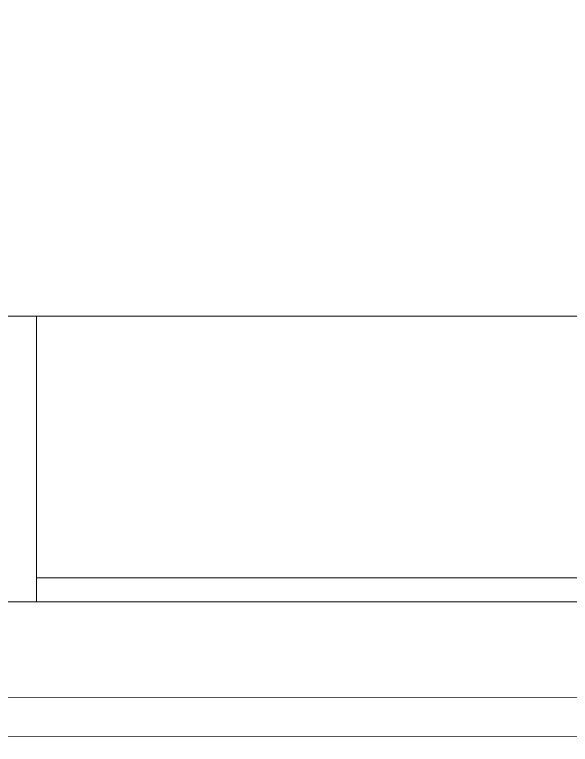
# Model space of a CAD drawing. Header units: millimetres. Extents: x -46169 to 237885, y -84465 to 18123.
# Drawn here: x 115033.1 to 115313.7, y -80719.3 to -80351.1 of the extents above; entities that cross this region are included whole.
import ezdxf

# ---------------------------------------------------------------- set-up
doc = ezdxf.new("R2010")
doc.units = ezdxf.units.MM
doc.header["$MEASUREMENT"] = 0
doc.linetypes.add('Wipeout_Contour', pattern=[1000, 0, -1000])
doc.layers.add('New_A-20-M_Floor_Slab', color=7, linetype='Continuous')
doc.layers.add('New_A-35-M_FFE_Fixed', color=7, linetype='Continuous')
doc.layers.add('New_A-20-M_Floor_Slab_Pen_No__87', color=8, linetype='Continuous', lineweight=20)
doc.layers.add('New_A-35-M_FFE_Fixed_Pen_No__1', color=7, linetype='Continuous', lineweight=13)

# ---------------------------------------------------------------- blocks, each defined once
blk = doc.blocks.new('Section Elem_4_2', base_point=(64459.15, -84332.61))
at = {"color": 254, "linetype": 'Wipeout_Contour', "lineweight": 0, "ltscale": 25429937.22512363}
blk.add_wipeout([(110238.31, -80783.86), (110303.02, -80783.86), (110303.02, -80952.86), (110238.31, -80952.86), (110238.31, -80953.11), (121390.86, -80953.11), (121390.86, -80952.86), (121326.16, -80952.86), (121326.16, -80783.86), (121390.86, -80783.86), (121390.86, -80715.11), (121319.73, -80715.11), (121319.73, -80952.36), (121284.73, -80952.36), (121284.73, -80942.36), (121309.73, -80942.36), (121309.73, -80715.11), (121044.73, -80715.11), (121044.73, -80952.36), (121009.73, -80952.36), (121009.73, -80942.36), (121034.73, -80942.36), (121034.73, -80715.11), (120494.73, -80715.11), (120494.73, -80942.36), (120520.23, -80942.36), (120520.23, -80952.36), (120459.23, -80952.36), (120459.23, -80942.36), (120484.73, -80942.36), (120484.73, -80715.11), (119944.73, -80715.11), (119944.73, -80942.36), (119969.73, -80942.36), (119969.73, -80952.36), (119909.73, -80952.36), (119909.73, -80942.36), (119934.73, -80942.36), (119934.73, -80715.11), (119394.73, -80715.11), (119394.73, -80942.36), (119420.23, -80942.36), (119420.23, -80952.36), (119359.23, -80952.36), (119359.23, -80942.36), (119384.73, -80942.36), (119384.73, -80715.11), (118844.73, -80715.11), (118844.73, -80942.36), (118869.73, -80942.36), (118869.73, -80952.36), (118809.73, -80952.36), (118809.73, -80942.36), (118834.73, -80942.36), (118834.73, -80715.11), (118294.73, -80715.11), (118294.73, -80942.36), (118320.23, -80942.36), (118320.23, -80952.36), (118259.23, -80952.36), (118259.23, -80942.36), (118284.73, -80942.36), (118284.73, -80715.11), (117744.73, -80715.11), (117744.73, -80942.36), (117769.73, -80942.36), (117769.73, -80952.36), (117709.73, -80952.36), (117709.73, -80942.36), (117734.73, -80942.36), (117734.73, -80715.11), (117194.73, -80715.11), (117194.73, -80942.36), (117220.23, -80942.36), (117220.23, -80952.36), (117159.73, -80952.36), (117159.73, -80942.36), (117184.73, -80942.36), (117184.73, -80715.11), (116644.73, -80715.11), (116644.73, -80942.36), (116670.23, -80942.36), (116670.23, -80952.36), (116609.23, -80952.36), (116609.23, -80942.36), (116634.73, -80942.36), (116634.73, -80715.11), (116094.73, -80715.11), (116094.73, -80942.36), (116119.73, -80942.36), (116119.73, -80952.36), (116059.73, -80952.36), (116059.73, -80942.36), (116084.73, -80942.36), (116084.73, -80715.11), (115544.73, -80715.11), (115544.73, -80942.36), (115570.23, -80942.36), (115570.23, -80952.36), (115509.23, -80952.36), (115509.23, -80942.36), (115534.73, -80942.36), (115534.73, -80715.11), (114994.73, -80715.11), (114994.73, -80942.36), (115019.73, -80942.36), (115019.73, -80952.36), (114959.73, -80952.36), (114959.73, -80942.36), (114984.73, -80942.36), (114984.73, -80715.11), (114444.73, -80715.11), (114444.73, -80942.36), (114470.23, -80942.36), (114470.23, -80952.36), (114409.23, -80952.36), (114409.23, -80942.36), (114434.73, -80942.36), (114434.73, -80715.11), (113894.73, -80715.11), (113894.73, -80942.36), (113919.73, -80942.36), (113919.73, -80952.36), (113859.73, -80952.36), (113859.73, -80942.36), (113884.73, -80942.36), (113884.73, -80715.11), (113344.73, -80715.11), (113344.73, -80942.36), (113370.23, -80942.36), (113370.23, -80952.36), (113309.73, -80952.36), (113309.73, -80942.36), (113334.73, -80942.36), (113334.73, -80715.11), (112794.73, -80715.11), (112794.73, -80942.36), (112820.23, -80942.36), (112820.23, -80952.36), (112759.73, -80952.36), (112759.73, -80942.36), (112784.73, -80942.36), (112784.73, -80715.11), (112244.73, -80715.11), (112244.73, -80942.36), (112270.23, -80942.36), (112270.23, -80952.36), (112209.73, -80952.36), (112209.73, -80942.36), (112234.73, -80942.36), (112234.73, -80715.11), (111694.73, -80715.11), (111694.73, -80942.36), (111720.23, -80942.36), (111720.23, -80952.36), (111659.73, -80952.36), (111659.73, -80942.36), (111684.73, -80942.36), (111684.73, -80715.11), (111144.73, -80715.11), (111144.73, -80942.36), (111170.23, -80942.36), (111170.23, -80952.36), (111109.23, -80952.36), (111109.23, -80942.36), (111134.73, -80942.36), (111134.73, -80715.11), (110594.73, -80715.11), (110594.73, -80942.36), (110619.73, -80942.36), (110619.73, -80952.36), (110584.73, -80952.36), (110584.73, -80715.11), (110319.73, -80715.11), (110319.73, -80942.36), (110344.73, -80942.36), (110344.73, -80952.36), (110309.73, -80952.36), (110309.73, -80715.11), (110238.31, -80715.11)], dxfattribs=at).dxf.layer = 'New_A-20-M_Floor_Slab'
at = {"layer": 'New_A-20-M_Floor_Slab_Pen_No__87', "linetype": 'Continuous'}
blk.add_line((114994.73, -80715.11), (115534.73, -80715.11), dxfattribs=at)
blk = doc.blocks.new('Section Elem_15_2', base_point=(64459.15, -84332.61))
at = {"color": 254, "linetype": 'Wipeout_Contour', "lineweight": 0, "ltscale": 562198.362242}
blk.add_wipeout([(115014.23, -80346.96), (115014.23, -80503.33), (115515.23, -80503.33), (115515.23, -80346.96)], dxfattribs=at).dxf.layer = 'New_A-35-M_FFE_Fixed'
at = {"color": 254, "linetype": 'Wipeout_Contour', "lineweight": 0, "ltscale": 562762.957375}
blk.add_wipeout([(115014.23, -80695.83), (115515.23, -80695.83), (115515.23, -80647.33), (115014.23, -80647.33)], dxfattribs=at).dxf.layer = 'New_A-35-M_FFE_Fixed'
at = {"layer": 'New_A-35-M_FFE_Fixed_Pen_No__1', "linetype": 'Continuous'}
blk.add_line((115515.23, -80695.83), (115014.23, -80695.83), dxfattribs=at)
at = {"color": 254, "linetype": 'Wipeout_Contour', "lineweight": 0, "ltscale": 562693.513356}
blk.add_wipeout([(115044.23, -80647.33), (115485.23, -80647.33), (115485.23, -80635.33), (115044.23, -80635.33)], dxfattribs=at).dxf.layer = 'New_A-35-M_FFE_Fixed'
at = {"color": 254, "linetype": 'Wipeout_Contour', "lineweight": 0, "ltscale": 562528.50761}
blk.add_wipeout([(115044.23, -80635.33), (115485.23, -80635.33), (115485.23, -80503.33), (115044.23, -80503.33)], dxfattribs=at).dxf.layer = 'New_A-35-M_FFE_Fixed'
at = {"color": 254, "linetype": 'Wipeout_Contour', "lineweight": 0, "ltscale": 561770.235306}
blk.add_wipeout([(115014.23, -80503.33), (115014.23, -80647.33), (115044.23, -80647.33), (115044.23, -80503.33)], dxfattribs=at).dxf.layer = 'New_A-35-M_FFE_Fixed'
at = {"layer": 'New_A-35-M_FFE_Fixed_Pen_No__1', "linetype": 'Continuous'}
for p, q in [((115044.23, -80503.33), (115014.23, -80503.33)), ((115044.23, -80647.33), (115044.23, -80503.33)), ((115485.23, -80503.33), (115044.23, -80503.33)), ((115485.23, -80635.33), (115044.23, -80635.33)), ((115044.23, -80647.33), (115014.23, -80647.33)), ((115485.23, -80647.33), (115044.23, -80647.33))]:
    blk.add_line(p, q, dxfattribs=at)
blk = doc.blocks.new('Section Elem_59_2', base_point=(64459.15, -84332.61))
at = {"color": 254, "linetype": 'Wipeout_Contour', "lineweight": 0, "ltscale": 1125473.959433879}
blk.add_wipeout([(114994.73, -80615.11), (114994.73, -80715.11), (115534.73, -80715.11), (115534.73, -80615.11), (115515.23, -80615.11), (115515.23, -80695.83), (115014.23, -80695.83), (115014.23, -80615.11)], dxfattribs=at).dxf.layer = 'New_A-20-M_Floor_Slab'

msp = doc.modelspace()

# ---------------------------------------------------------------- block references
at = {"layer": 'New_A-20-M_Floor_Slab'}
msp.add_blockref('Section Elem_4_2', (64459.15, -84332.61), dxfattribs=at)

# ---------------------------------------------------------------- next in the draw order: block references
at = {"layer": 'New_A-35-M_FFE_Fixed'}
msp.add_blockref('Section Elem_15_2', (64459.15, -84332.61), dxfattribs=at)

# ---------------------------------------------------------------- next in the draw order: block references
at = {"layer": 'New_A-20-M_Floor_Slab'}
msp.add_blockref('Section Elem_59_2', (64459.15, -84332.61), dxfattribs=at)

doc.saveas('drawing.dxf')
